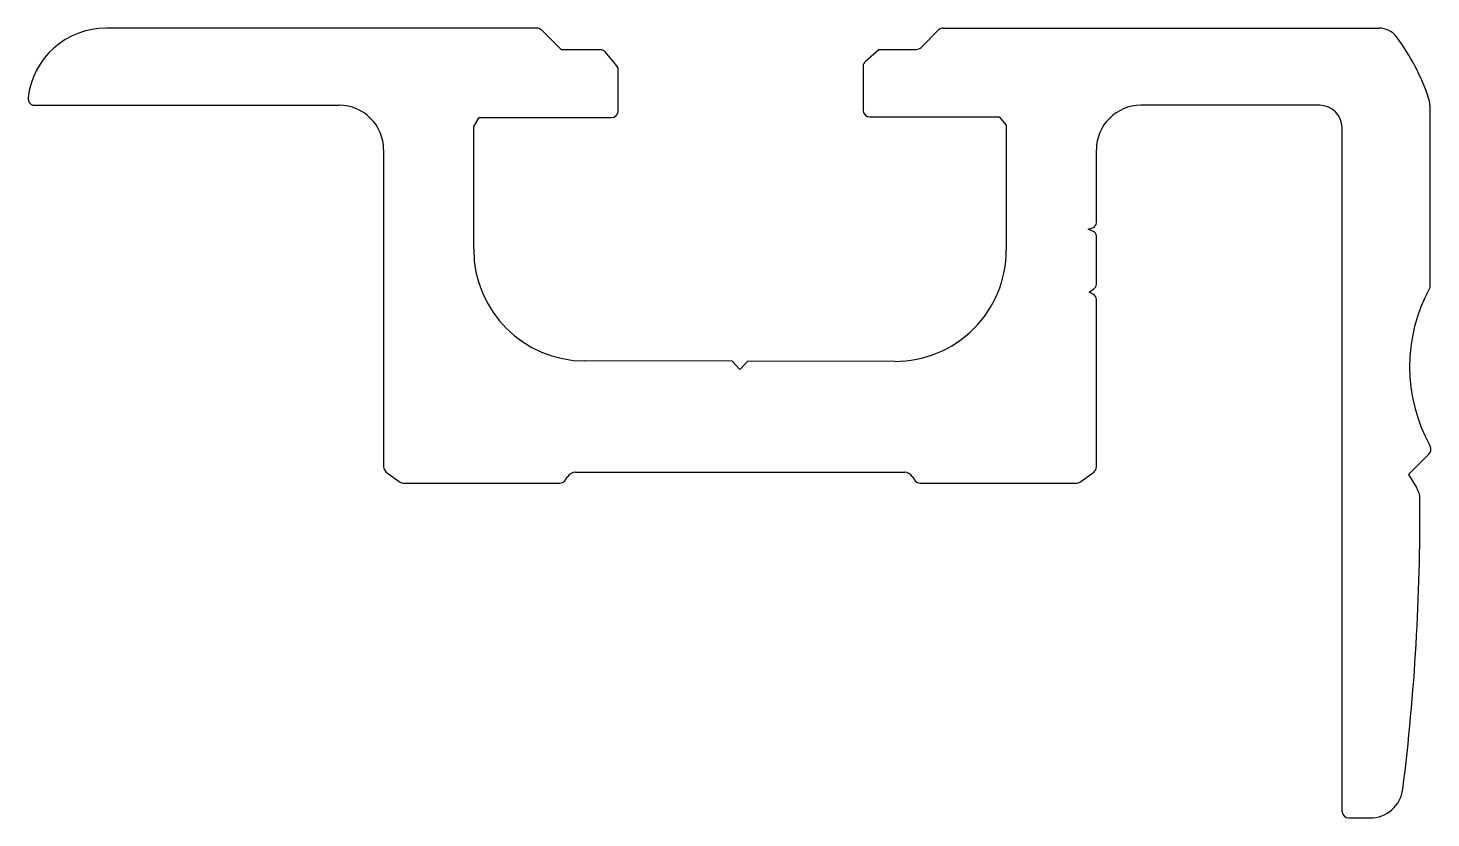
# Model space of a CAD drawing. Extents: x 633.4 to 696.4, y 688.4 to 723.8.
import ezdxf

# ---------------------------------------------------------------- set-up
doc = ezdxf.new("R2010")
doc.units = 0
doc.layers.add('KOTI', color=7, linetype='CONTINUOUS')

msp = doc.modelspace()

# ---------------------------------------------------------------- linework, layer by layer
at = {"layer": 'KOTI'}
for p, q in [((656.274, 723.84), (636.944, 723.84)), ((657.392, 722.864), (656.485, 723.754)), ((674.329, 723.753), (673.542, 722.971)), ((674.541, 723.84), (694.111, 723.84)), ((671.664, 722.884), (671.042, 722.344)), ((671.664, 722.884), (673.33, 722.884)), ((659.137, 722.864), (657.392, 722.864)), ((659.868, 722.163), (659.366, 722.757)), ((659.939, 720.12), (659.939, 721.969)), ((670.938, 722.118), (670.938, 720.147)), ((633.726, 720.369), (647.4, 720.369)), ((691.456, 720.369), (683.419, 720.369)), ((696.397, 720.375), (696.397, 712.174)), ((653.447, 719.415), (653.696, 719.82)), ((653.696, 719.82), (659.639, 719.82)), ((671.238, 719.847), (677.046, 719.847)), ((677.046, 719.847), (677.374, 719.485)), ((653.447, 713.885), (653.447, 719.415)), ((677.374, 719.485), (677.37, 713.862)), ((692.456, 688.655), (692.456, 719.369)), ((649.4, 718.369), (649.4, 704.134)), ((681.419, 715.098), (681.419, 718.369)), ((681.052, 714.801), (681.242, 714.859)), ((681.26, 714.72), (681.052, 714.801)), ((681.419, 712.334), (681.419, 714.487)), ((681.092, 711.978), (681.31, 712.128)), ((681.286, 711.874), (681.092, 711.978)), ((681.419, 704.134), (681.419, 711.653)), ((665.055, 708.875), (658.44, 708.885)), ((665.409, 708.507), (665.055, 708.875)), ((665.763, 708.874), (665.409, 708.507)), ((672.363, 708.865), (665.763, 708.874)), ((696.361, 704.694), (695.439, 703.778)), ((649.519, 703.894), (650.092, 703.462)), ((650.272, 703.402), (657.322, 703.402)), ((657.577, 703.543), (657.673, 703.697)), ((658.012, 703.885), (665.409, 703.885)), ((665.409, 703.885), (672.807, 703.885)), ((673.146, 703.697), (673.242, 703.543)), ((673.496, 703.402), (680.546, 703.402)), ((680.727, 703.462), (681.3, 703.894)), ((695.439, 703.778), (695.802, 703.197)), ((692.756, 688.355), (693.718, 688.355))]:
    msp.add_line(p, q, dxfattribs=at)
for centre, radius, start, end in [((636.944, 720.301), 3.539, 90, 173.4813), ((656.274, 723.54), 0.3, 45.51959, 90), ((674.541, 723.54), 0.3, 90, 134.7771), ((694.111, 722.84), 1, 36.44907, 90), ((673.33, 723.184), 0.3, 270, 314.7771), ((686.871, 717.493), 10, 18.67471, 36.44907), ((659.137, 722.564), 0.3, 40.15354, 90), ((671.238, 722.118), 0.3, 130.93706, 180), ((659.639, 721.969), 0.3, 0, 40.15354), ((633.726, 720.669), 0.3, 173.4813, 270), ((647.4, 718.369), 2, 0, 90), ((683.419, 718.369), 2, 90, 180), ((691.456, 719.369), 1, 0, 90), ((695.397, 720.375), 1, 0, 18.67471), ((659.639, 720.12), 0.3, 270, 0), ((671.238, 720.147), 0.3, 180, 270), ((681.169, 715.098), 0.25, 286.96383, 0), ((681.169, 714.487), 0.25, 0, 68.66741), ((658.447, 713.885), 5, 180, 269.91933), ((672.37, 713.865), 5, 269.91933, 359.96439), ((681.169, 712.334), 0.25, 304.46137, 0), ((702.894, 708.626), 7.402, 151.35552, 208.87515), ((681.169, 711.653), 0.25, 0, 61.98512), ((696.149, 704.907), 0.3, 314.82775, 28.87515), ((649.7, 704.134), 0.3, 180, 232.96871), ((681.119, 704.134), 0.3, 307.03129, 0), ((650.273, 703.702), 0.3, 232.96871, 269.93692), ((657.322, 703.702), 0.3, 270, 328.12364), ((658.012, 703.485), 0.4, 90, 148.12364), ((672.807, 703.485), 0.4, 31.87636, 90), ((673.496, 703.702), 0.3, 211.87636, 270), ((680.546, 703.702), 0.3, 270.06308, 307.03129), ((694.954, 702.667), 1, 0.36644, 32.00874), ((595.877, 702.033), 100.079, 352.89345, 0.36644), ((693.718, 689.835), 1.48, 270, 352.89345), ((692.756, 688.655), 0.3, 180, 270)]:
    msp.add_arc(centre, radius, start, end, dxfattribs=at)

doc.saveas('drawing.dxf')
